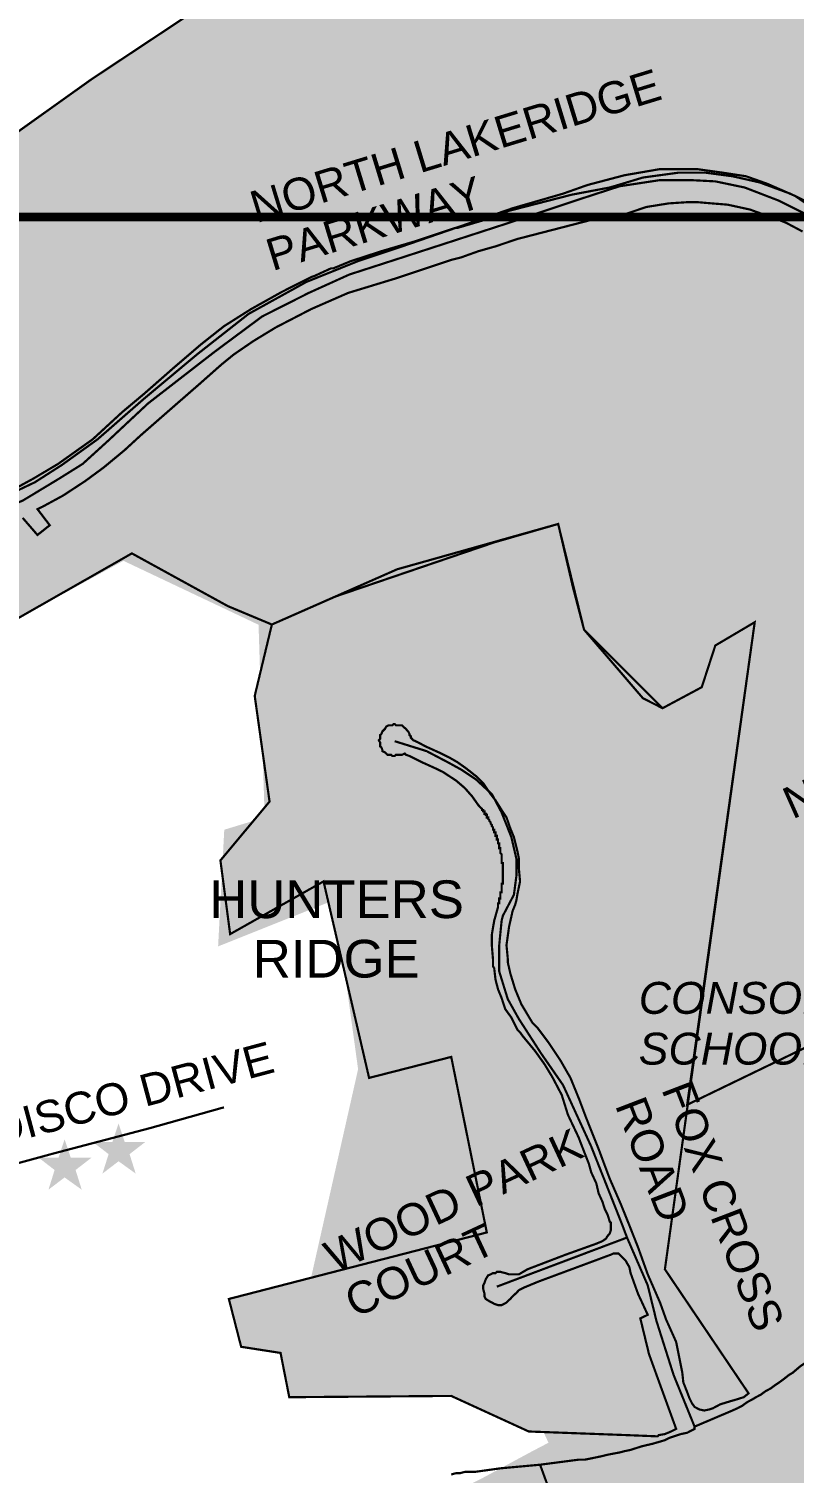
# Model space of a CAD drawing. Header units: millimetres. Extents: x 10 to 1080, y 12 to 847.
# Drawn here: x 388.4 to 441.1, y 567.5 to 667.1 of the extents above; entities that cross this region are included whole.
import ezdxf

# ---------------------------------------------------------------- set-up
doc = ezdxf.new("R2010")
doc.units = ezdxf.units.MM

msp = doc.modelspace()

# ---------------------------------------------------------------- hatches: boundary and pattern name
at = {"layer": 'H', "linetype": 'CONTINUOUS'}
for points in [[(802.375, 724.076), (804.333, 708.572), (819.82, 705.362), (834.637, 704.674), (846.243, 705.362), (859.861, 713.74), (871.467, 723.388), (876.635, 727.287), (891.452, 733.125), (894.662, 722.806), (899.231, 711.2), (902.458, 678.268), (906.939, 654.985), (912.777, 635.6), (903.041, 631.79), (870.797, 623.394), (843.703, 613.075), (834.037, 605.614), (852.17, 570.142), (848.607, 566.244), (849.207, 566.244), (834.637, 551.692), (840.475, 538.815), (802.711, 488.438), (802.217, 489.126), (800.435, 493.007), (798.83, 497.082), (795.355, 502.25), (792.215, 505.213), (789.005, 508.088), (786.289, 511.722), (784.437, 515.532), (783.078, 519.677), (782.391, 521.723), (780.874, 525.78), (778.334, 530.348), (775.794, 533.735), (773.007, 536.875), (769.955, 539.75), (766.727, 542.378), (763.27, 544.83), (759.707, 547.123), (755.985, 549.24), (754.115, 550.333), (752.263, 551.356), (750.305, 552.45), (748.365, 553.473), (746.407, 554.478), (744.467, 555.502), (742.615, 556.507), (740.657, 557.618), (739.652, 558.13), (732.525, 556.436), (732.79, 544.583), (726.264, 530.86), (723.142, 524.334), (722.207, 519.765), (722.877, 514.015), (725.593, 511.052), (734.219, 509.182), (736.177, 508.935), (733.302, 494.965), (732.278, 489.126), (728.98, 480.236), (737.605, 465.243), (747.518, 446.193), (733.548, 450.338), (730.409, 438.062), (720.76, 407.158), (717.885, 398.268), (714.745, 388.108), (713.475, 387.174), (712.047, 376.096), (715.945, 344.77), (716.615, 324.026), (716.439, 318.682), (723.388, 318.435), (731.608, 319.705), (737.358, 321.557), (743.373, 323.25), (749.635, 324.273), (754.962, 326.39), (761.488, 331.47), (750.641, 308.786), (742.95, 291.677), (741.257, 289.313), (754.715, 277.195), (760.801, 272.292), (760.73, 272.115), (769.444, 264.583), (777.487, 249.678), (794.597, 237.155), (804.333, 230.293), (811.777, 224.032), (798.054, 219.957), (781.473, 215.988), (770.043, 212.602), (757.502, 208.033), (746.072, 201.172), (734.06, 195.404), (725.082, 194.91), (725.258, 194.134), (725.593, 192.105), (725.752, 188.048), (725.17, 184.062), (724.905, 183.392), (714.587, 181.698), (699.17, 173.743), (696.295, 178.312), (682.078, 173.143), (680.879, 176.53), (652.868, 161.713), (660.647, 138.007), (660.4, 137.83), (656.749, 135.467), (653.203, 133.103), (649.552, 130.722), (645.918, 128.358), (642.285, 125.977), (638.634, 123.702), (635, 121.32), (631.349, 118.957), (627.803, 116.664), (624.152, 114.3), (620.942, 115.394), (619.584, 117.51), (618.402, 119.556), (617.22, 121.744), (616.038, 123.702), (614.68, 125.977), (613.569, 128.27), (612.299, 130.475), (610.958, 132.415), (609.424, 134.197), (608.154, 136.066), (606.795, 138.254), (605.367, 140.035), (603.673, 143.087), (601.892, 144.445), (599.863, 145.715), (598.17, 147.496), (596.724, 149.26), (595.118, 151.042), (593.513, 152.647), (591.22, 153.846), (589.439, 155.187), (587.675, 156.545), (586.052, 158.415), (585.717, 160.778), (585.047, 162.895), (584.112, 165.1), (582.172, 166.194), (580.549, 167.887), (579.543, 169.845), (578.785, 171.962), (577.762, 173.902), (576.668, 175.772), (575.398, 177.553), (573.775, 178.982), (571.659, 182.457), (568.784, 186.778), (566.932, 189.988), (565.82, 194.486), (564.462, 203.87), (563.704, 208.527), (563.88, 211.332), (563.704, 215.477), (563.457, 217.77), (563.28, 220.133), (563.368, 222.426), (563.28, 224.614), (562.857, 227.418), (561.675, 229.694), (560.828, 232.586), (561.428, 234.774), (561.852, 237.825), (561.922, 240.206), (561.587, 242.658), (561.763, 245.286), (562.01, 247.65), (561.852, 250.278), (561.164, 254.423), (561.922, 257.052), (562.522, 259.256), (562.275, 261.532), (561.499, 263.56), (560.405, 265.518), (559.805, 267.882), (559.223, 270.175), (557.953, 273.297), (556.26, 274.92), (554.814, 277.53), (554.39, 280), (553.72, 282.363), (552.962, 284.656), (551.85, 286.508), (550.668, 288.713), (549.222, 291.165), (547.194, 292.947), (545.412, 294.552), (543.56, 296.422), (543.719, 298.697), (542.537, 300.655), (540.42, 302.348), (538.057, 304.976), (535.34, 306.405), (532.553, 307.763), (530.26, 309.545), (528.232, 310.903), (526.874, 312.755), (526.45, 314.872), (524.51, 315.807), (522.305, 316.054), (518.248, 316.565), (515.779, 316.9), (513.592, 317.324), (511.387, 317.923), (508.935, 318.17), (507.153, 316.988), (506.465, 314.96), (505.037, 313.267), (503.255, 311.997), (501.897, 310.303), (500.292, 308.698), (498.422, 307.587), (496.658, 306.07), (495.212, 304.377), (494.453, 302.348), (493.942, 299.896), (493.607, 297.603), (493.942, 295.24), (494.453, 293.123), (495.212, 290.83), (495.723, 288.625), (494.03, 286.508), (493.342, 284.304), (491.649, 281.693), (489.462, 280.846), (485.14, 280.423), (481.577, 280.582), (479.637, 281.852), (478.102, 283.457), (476.673, 285.08), (475.068, 286.773), (472.863, 287.267), (470.658, 286.685), (468.965, 285.238), (467.184, 283.88), (465.067, 282.875), (463.462, 281.34), (464.732, 279.488), (466.602, 278.306), (468.63, 277.372), (469.724, 275.502), (468.877, 273.385), (467.095, 272.027), (463.973, 269.663), (462.104, 268.058), (460.075, 266.876), (457.958, 266.1), (455.665, 265.606), (452.702, 266.277), (450.674, 267.212), (448.469, 267.635), (444.835, 268.482), (442.718, 268.993), (440.514, 268.393), (436.792, 268.217), (434.763, 268.905), (432.805, 269.998), (431.465, 271.78), (432.647, 273.72), (433.405, 275.925), (433.317, 278.218), (432.805, 280.335), (432.894, 282.963), (431.959, 285.327), (428.925, 284.568), (426.72, 283.88), (424.603, 283.457), (421.375, 283.968), (419.188, 284.392), (417.072, 284.903), (415.025, 285.926), (412.838, 286.685), (410.792, 287.62), (409.698, 289.56), (409.875, 291.765), (410.298, 293.97), (410.298, 296.157), (409.61, 298.203), (408.252, 300.143), (406.4, 301.66), (404.53, 303.107), (402.837, 304.712), (400.897, 305.823), (399.715, 307.675), (400.297, 309.792), (399.962, 311.997), (397.845, 313.355), (395.905, 314.537), (394.547, 316.318), (393.1, 318.1), (391.672, 319.793), (390.225, 321.398), (388.108, 322.668), (386.592, 324.185), (385.057, 325.878), (383.452, 327.325), (381.582, 328.595), (379.465, 329.265), (378.125, 331.047), (378.037, 333.252), (377.349, 335.368), (375.92, 336.973), (374.05, 338.332), (372.11, 339.425), (370.152, 340.536), (368.035, 341.383), (365.919, 341.965), (363.555, 341.63), (361.615, 340.607), (359.745, 338.914), (357.875, 337.82), (355.935, 336.797), (353.818, 335.703), (351.878, 334.522), (350.255, 332.652), (348.915, 330.8), (347.98, 328.754), (347.133, 326.637), (345.599, 325.032), (343.323, 324.785), (340.184, 324.785), (337.732, 325.367), (335.615, 324.185), (334.522, 322.333), (334.433, 320.128), (334.098, 317.923), (332.899, 315.807), (331.805, 313.866), (330.958, 311.75), (330.712, 309.545), (330.288, 307.252), (329.935, 304.976), (329.688, 302.683), (329.018, 300.39), (328.083, 298.203), (327.325, 296.157), (327.06, 293.97), (328.665, 292.347), (329.935, 290.583), (328.665, 288.802), (326.39, 287.955), (323.25, 287.778), (321.045, 288.29), (319.864, 290.23), (318.682, 292.276), (316.812, 293.705), (314.025, 294.975), (311.732, 295.487), (309.615, 295.91), (307.763, 297.092), (306.405, 299.05), (305.47, 300.99), (304.712, 303.107), (303.689, 305.135), (301.995, 306.405), (300.302, 307.852), (298.962, 309.545), (297.268, 307.94), (296.422, 305.894), (293.282, 304.2), (291.5, 305.558), (289.648, 306.828), (287.69, 307.852), (287.267, 309.968), (287.69, 312.173), (285.75, 313.09), (283.457, 313.602), (281.34, 314.202), (279.224, 315.295), (278.642, 317.5), (277.954, 319.617), (276.013, 321.222), (274.144, 319.793), (272.874, 317.923), (269.998, 319.193), (268.217, 320.64), (266.435, 321.98), (263.984, 324.45), (262.202, 325.72), (260.862, 327.484), (261.108, 329.688), (261.867, 331.893), (262.714, 334.01), (262.467, 337.644), (261.532, 339.602), (260.597, 341.718), (258.992, 343.323), (255.94, 345.352), (253.065, 346.71), (251.195, 347.892), (249.167, 348.827), (248.92, 351.032), (250.19, 352.884), (251.707, 354.842), (254.088, 354.93), (255.782, 356.358), (257.969, 356.623), (260.174, 357.117), (261.444, 359.234), (261.779, 361.527), (261.62, 363.732), (260.438, 365.584), (258.992, 367.277), (256.117, 367.63), (255.429, 369.746), (254.088, 371.44), (252.307, 372.957), (250.525, 374.227), (248.497, 374.826), (247.138, 376.767), (248.162, 378.707), (247.385, 381), (245.78, 382.517), (245.622, 384.81), (244.687, 386.75), (243.575, 388.796), (242.235, 390.56), (241.035, 392.43), (239.518, 394.212), (239.43, 396.416), (240.453, 398.533), (240.612, 401.144), (240.788, 403.86), (239.43, 405.888), (238.584, 408.005), (236.467, 409.452), (235.038, 411.304), (233.08, 412.838), (233.168, 415.202), (234.103, 417.318), (235.462, 419.276), (236.978, 421.04), (238.072, 422.998), (237.825, 425.274), (237.49, 427.902), (236.22, 429.683), (234.527, 431.377), (232.657, 433.246), (230.628, 434.587), (229.182, 436.28), (227.489, 437.815), (226.219, 439.667), (224.79, 441.537), (223.943, 443.742), (222.92, 445.77), (220.98, 447.216), (218.775, 448.557), (216.57, 449.827), (214.365, 450.25), (212.249, 450.427), (209.797, 450.515), (206.163, 450.427), (203.87, 451.026), (201.595, 450.338), (199.972, 448.31), (201.665, 446.705), (199.549, 444.588), (196.938, 445.347), (194.822, 445.435), (192.105, 444.923), (189.054, 445.012), (187.202, 443.406), (184.908, 442.472), (182.88, 441.113), (181.01, 439.596), (179.317, 438.15), (177.288, 437.056), (175.084, 436.457), (173.055, 435.522), (170.762, 434.675), (168.575, 434.852), (166.793, 436.545), (165.947, 438.82), (165.259, 440.937), (163.142, 442.048), (160.955, 442.56), (158.574, 442.383), (156.369, 441.713), (154.005, 440.778), (151.377, 440.267), (148.59, 440.267), (146.385, 439.843), (145.45, 437.727), (145.115, 435.522), (142.663, 436.122), (142.152, 438.326), (140.458, 439.932), (138.43, 441.113), (136.472, 442.207), (134.285, 442.807), (131.745, 442.048), (128.605, 441.537), (126.153, 441.872), (123.525, 441.784), (121.497, 442.983), (120.05, 444.588), (117.775, 445.012), (116.082, 446.528), (116.152, 448.822), (114.124, 450.938), (112.607, 453.214), (111.425, 454.995), (110.155, 456.777), (108.797, 458.47), (107.527, 460.252), (106.257, 461.945), (104.898, 463.726), (103.54, 465.42), (102.182, 467.113), (100.842, 468.806), (99.572, 470.57), (98.213, 472.264), (95.585, 475.738), (93.133, 479.213), (90.682, 482.776), (88.477, 486.41), (86.448, 490.132), (84.578, 494.03), (83.062, 498.016), (81.527, 502.92), (80.433, 507.065), (79.498, 511.298), (78.74, 515.532), (78.228, 519.853), (77.805, 524.175), (77.558, 528.496), (77.47, 532.8), (77.558, 534.917), (77.558, 537.122), (77.717, 539.238), (77.893, 541.443), (78.052, 543.56), (78.317, 545.765), (78.564, 547.882), (79.252, 552.115), (80.098, 556.348), (81.192, 560.582), (82.374, 564.727), (84.402, 570.054), (86.448, 573.793), (87.63, 575.645), (117.687, 575.645), (138.007, 572.435), (144.445, 544.23), (141.905, 543.225), (154.764, 537.88), (160.443, 536.028), (171.185, 535.693), (189.318, 535.34), (206.834, 533.912), (226.06, 527.897), (227.842, 532.888), (253.912, 548.552), (259.239, 550.333), (265.677, 550.668), (269.575, 552.115), (277.019, 556.772), (283.122, 559.223), (290.989, 559.982), (306.317, 558.553), (306.652, 558.288), (307.005, 558.624), (310.885, 558.888), (317.659, 563.122), (325.543, 568.113), (333.745, 573.528), (338.825, 576.827), (341.365, 576.756), (344.928, 576.068), (348.492, 574.71), (351.949, 572.858), (355.759, 569.718), (358.228, 566.173), (359.234, 564.303), (360.257, 562.363), (362.462, 558.8), (365.425, 555.925), (369.993, 554.32), (376.255, 554.478), (378.46, 554.902), (380.577, 555.325), (382.782, 555.748), (384.898, 556.013), (387.773, 556.436), (392.007, 557.107), (396.064, 558.042), (400.138, 559.135), (404.107, 560.405), (408.005, 561.852), (411.903, 563.457), (415.713, 565.238), (419.435, 567.09), (423.069, 569.048), (424.18, 569.63), (421.128, 576.333), (406.224, 573.952), (411.057, 595.383), (409.452, 607.06), (401.408, 603.85), (401.832, 611.893), (404.618, 612.74), (404.195, 626.022), (394.882, 630.432), (373.539, 618.737), (369.482, 635.67), (377.19, 651.845), (407.405, 673.276), (407.829, 671.23), (482.177, 704.003), (500.715, 623.323), (501.227, 623.57), (505.372, 625.863), (509.182, 627.892), (512.992, 630.008), (516.802, 632.037), (520.612, 634.065), (522.552, 635.088), (524.422, 636.094), (526.362, 637.117), (528.232, 638.14), (530.172, 639.233), (532.042, 640.256), (534.335, 641.438), (544.495, 629.585), (550.422, 631.613), (546.523, 639.568), (541.532, 645.336), (541.602, 645.407), (545.412, 647.453), (549.222, 649.57), (553.032, 651.598), (556.772, 653.627), (560.582, 655.743), (564.392, 657.772), (568.202, 659.888), (572.012, 661.917), (575.733, 664.034), (579.543, 666.15), (583.353, 668.196), (587.163, 670.313), (590.885, 672.342), (596.724, 674.458), (601.133, 674.458), (603.338, 674.458), (605.455, 674.37), (607.642, 674.194), (609.847, 674.123), (611.964, 674.035), (614.168, 673.858), (616.373, 673.7), (618.49, 673.612), (620.695, 673.435), (622.882, 673.347), (624.999, 673.276), (629.32, 673.188), (633.642, 673.276), (637.875, 673.523), (642.108, 673.947), (646.254, 674.617), (650.399, 675.728), (653.627, 676.734), (657.684, 678.18), (661.67, 679.873), (665.568, 681.743), (669.378, 683.772), (673.1, 685.976), (676.734, 688.252), (680.297, 690.704), (683.683, 693.42), (687.07, 696.136), (690.192, 699.1), (693.332, 702.063), (696.207, 705.273), (699.082, 708.572), (701.71, 711.958), (705.785, 710.53), (709.842, 708.995), (713.74, 707.214), (717.638, 705.362), (721.448, 703.333), (723.988, 701.798), (729.403, 707.302), (742.35, 719.578), (751.999, 718.908), (767.503, 733.725), (785.618, 751.84), (797.207, 740.234), (802.375, 724.076), (802.375, 724.076)], [(461.945, 684.865), (465.49, 682.166), (475.139, 685.377), (481.065, 687.74), (481.154, 685.553), (483.182, 684.953), (486.992, 668.267), (486.657, 667.932), (487.168, 667.597), (490.22, 654.138), (494.277, 633.977), (493.183, 628.562), (488.862, 624.17), (486.41, 620.272), (483.535, 613.075), (483.694, 608.506), (486.569, 603.673), (485.299, 599.952), (481.912, 597.747), (479.884, 596.477), (477.097, 594.536), (477.008, 594.448), (475.985, 594.607), (474.892, 596.388), (474.045, 597.747), (470.994, 602.068), (468.207, 606.972), (468.365, 607.66), (468.542, 608.33), (470.059, 609.424), (472.863, 611.046), (473.022, 611.117), (473.11, 611.205), (473.287, 611.293), (473.445, 611.47), (473.534, 611.54), (473.71, 611.628), (473.869, 611.805), (474.045, 611.964), (474.222, 612.14), (474.292, 612.228), (474.468, 612.387), (474.645, 612.563), (474.715, 612.652), (474.892, 612.898), (475.068, 613.075), (475.139, 613.322), (475.315, 613.498), (475.492, 613.657), (475.562, 613.922), (475.65, 614.01), (475.738, 614.168), (475.738, 614.257), (475.827, 614.345), (475.915, 614.504), (476.074, 614.856), (476.162, 615.103), (476.25, 615.35), (476.338, 615.527), (476.409, 615.862), (476.497, 615.95), (476.497, 616.126), (476.585, 616.285), (476.585, 616.373), (476.585, 616.55), (476.585, 616.62), (476.673, 616.797), (476.673, 616.885), (476.673, 616.973), (476.673, 617.132), (476.673, 617.22), (476.673, 617.308), (476.762, 617.555), (476.762, 617.643), (476.762, 617.82), (476.762, 618.067), (477.185, 623.394), (477.608, 624.17), (477.679, 624.24), (477.679, 624.328), (477.767, 624.417), (477.855, 624.505), (477.855, 624.664), (477.855, 624.752), (477.943, 624.928), (477.943, 625.016), (477.943, 625.175), (477.943, 625.352), (477.855, 625.51), (477.767, 625.687), (477.767, 625.775), (477.679, 625.863), (477.608, 625.934), (477.52, 625.934), (477.432, 626.022), (477.344, 626.11), (477.185, 626.198), (477.008, 626.198), (476.92, 626.198), (476.762, 626.198), (476.673, 626.198), (476.585, 626.198), (476.338, 626.11), (476.25, 626.11), (476.074, 626.022), (475.985, 625.934), (475.915, 625.863), (475.827, 625.775), (475.827, 625.687), (475.738, 625.598), (475.65, 625.51), (475.65, 625.44), (475.562, 625.175), (475.562, 625.087), (475.562, 624.928), (475.562, 624.84), (475.562, 624.752), (475.65, 624.593), (475.738, 624.417), (475.827, 624.24), (476.162, 623.482), (475.738, 617.89), (475.65, 617.643), (475.65, 617.467), (475.65, 617.308), (475.65, 617.044), (475.65, 616.885), (475.562, 616.708), (475.492, 616.55), (475.492, 616.285), (475.403, 616.126), (475.315, 615.95), (475.227, 615.774), (475.227, 615.527), (475.139, 615.35), (474.98, 615.103), (474.98, 615.015), (474.804, 614.768), (474.715, 614.592), (474.645, 614.433), (474.557, 614.257), (474.468, 614.08), (474.38, 613.922), (474.292, 613.833), (474.222, 613.745), (474.045, 613.586), (473.957, 613.498), (473.957, 613.41), (473.798, 613.322), (473.71, 613.163), (473.534, 612.987), (473.375, 612.81), (473.287, 612.74), (473.11, 612.563), (472.952, 612.475), (472.775, 612.316), (472.687, 612.228), (467.942, 609.424), (467.519, 609.6), (466.425, 609.935), (465.755, 611.382), (461.945, 619.76), (461.433, 620.854), (461.345, 621.03), (461.257, 621.206), (460.922, 621.965), (454.325, 638.21), (454.572, 638.298), (453.125, 641.174), (453.478, 642.532), (453.902, 642.796), (454.325, 643.132), (454.819, 643.643), (455.33, 644.225), (455.595, 644.737), (455.93, 645.248), (456.177, 646.007), (456.353, 646.606), (456.442, 647.365), (456.512, 648.123), (456.512, 648.882), (456.6, 649.482), (456.688, 650.064), (456.777, 650.487), (457.112, 651.175), (457.359, 651.686), (457.712, 652.18), (458.047, 652.692), (458.382, 653.027), (459.052, 653.45), (459.828, 653.874), (460.163, 654.138), (461.098, 654.562), (461.098, 654.65), (461.945, 655.073), (463.127, 655.743), (465.755, 657.26), (467.607, 658.372), (468.718, 658.883), (470.323, 659.218), (471.593, 659.553), (471.928, 659.642), (472.863, 659.888), (475.227, 660.4), (475.985, 660.647), (476.497, 660.735), (476.762, 660.912), (477.008, 661), (477.185, 661.158), (477.255, 661.335), (477.344, 661.494), (477.344, 661.582), (477.432, 661.758), (477.344, 661.917), (477.344, 662.093), (477.255, 662.27), (477.255, 662.428), (477.185, 662.517), (477.097, 662.605), (477.008, 662.693), (476.832, 662.852), (477.608, 667.685), (477.52, 667.685), (477.608, 669.89), (477.855, 673.347), (477.432, 676.734), (475.985, 679.274), (474.804, 681.39), (474.715, 681.567), (473.11, 684.53), (471.928, 684.018), (473.445, 681.478), (473.622, 681.232), (474.98, 679.027), (476.074, 677.157), (476.585, 675.816), (476.762, 674.37), (476.585, 671.23), (476.338, 667.508), (475.65, 663.275), (475.562, 662.852), (475.403, 662.693), (475.227, 662.517), (475.227, 662.34), (475.139, 662.182), (475.139, 662.005), (475.068, 661.917), (474.98, 661.758), (474.892, 661.67), (474.804, 661.582), (474.645, 661.494), (474.468, 661.423), (474.222, 661.335), (473.869, 661.247), (473.445, 661.158), (472.775, 661), (471.752, 660.735), (470.57, 660.4), (469.142, 660.065), (468.118, 659.8), (466.513, 658.954), (464.908, 658.107), (463.638, 657.437), (462.527, 656.766), (461.945, 656.414), (461.257, 656.078), (460.252, 655.496), (459.228, 654.897), (458.382, 654.297), (458.135, 654.226), (457.958, 654.385), (457.87, 654.226), (457.782, 654.138), (457.288, 653.627), (456.865, 653.115), (456.512, 652.604), (456.177, 652.022), (455.754, 651.263), (455.507, 650.416), (455.33, 649.058), (455.242, 647.7), (455.172, 646.942), (454.995, 646.342), (454.907, 646.095), (454.484, 645.76), (453.902, 644.984), (453.478, 644.49), (453.725, 644.225), (453.39, 643.89), (453.055, 643.643), (452.967, 643.555), (451.785, 644.066), (451.432, 644.225), (451.362, 644.402), (450.092, 646.853), (448.822, 648.97), (447.798, 650.416), (446.528, 651.845), (445.258, 653.027), (443.988, 654.05), (443.9, 654.138), (442.718, 654.808), (440.849, 655.743), (438.732, 656.502), (436.88, 656.925), (435.01, 657.19), (433.158, 657.19), (430.689, 656.837), (428.995, 656.343), (428.413, 656.167), (425.785, 655.655), (421.464, 654.562), (420.282, 654.138), (419.947, 653.962), (417.918, 653.38), (417.742, 653.38), (414.955, 652.445), (412.662, 651.757), (410.545, 651.087), (409.363, 650.575), (409.187, 650.575), (408.093, 650.064), (407.829, 649.993), (405.8, 648.97), (403.684, 647.788), (401.832, 646.606), (400.209, 645.336), (398.357, 643.714), (396.328, 641.95), (394.794, 640.68), (392.765, 638.81), (390.402, 637.117), (388.708, 636.094), (387.597, 635.512), (386.662, 636.517), (386.503, 636.358), (385.904, 635.847), (386.592, 635), (385.745, 634.577), (384.21, 633.977), (382.94, 633.554), (381.247, 632.972), (379.73, 632.548), (377.613, 631.948), (376.432, 631.702), (372.692, 630.52), (371.845, 631.19), (369.993, 640.415), (368.812, 646.518), (381.423, 655.567), (392.677, 663.61), (407.494, 673.435), (407.494, 670.472), (428.325, 680.967), (456.018, 694.178), (457.958, 689.434), (461.945, 684.865), (461.945, 684.865)], [(430.265, 668.196), (428.837, 668.196), (428.413, 669.466), (427.99, 668.196), (426.632, 668.196), (427.725, 667.35), (427.302, 665.992), (428.413, 666.838), (429.595, 665.992), (429.172, 667.35), (430.265, 668.196), (430.265, 668.196)], [(429.772, 666.327), (428.325, 666.327), (427.902, 667.597), (427.478, 666.327), (426.12, 666.327), (427.232, 665.48), (426.808, 664.122), (427.902, 664.968), (429.084, 664.122), (428.66, 665.48), (429.772, 666.327), (429.772, 666.327)], [(436.368, 659.042), (434.922, 659.042), (434.499, 660.312), (434.075, 659.042), (432.735, 659.042), (433.828, 658.195), (433.405, 656.837), (434.499, 657.684), (435.698, 656.837), (435.275, 658.195), (436.368, 659.042), (436.368, 659.042)], [(424.18, 656.837), (422.734, 656.837), (422.31, 658.107), (421.887, 656.837), (420.529, 656.837), (421.64, 655.99), (421.217, 654.65), (422.31, 655.496), (423.492, 654.65), (423.069, 655.99), (424.18, 656.837), (424.18, 656.837)], [(430.442, 654.226), (428.995, 654.226), (428.572, 655.496), (428.149, 654.226), (426.808, 654.226), (427.902, 653.38), (427.478, 652.022), (428.572, 652.868), (429.772, 652.022), (429.348, 653.38), (430.442, 654.226), (430.442, 654.226)], [(451.009, 640.592), (455.242, 631.278), (456.442, 628.826), (456.935, 627.627), (459.987, 620.43), (461.433, 616.973), (461.945, 615.774), (463.709, 611.47), (464.644, 609.688), (464.908, 609.088), (464.732, 608.665), (464.397, 607.73), (433.74, 592.914), (438.397, 626.198), (435.698, 624.593), (434.763, 621.7), (432.047, 620.272), (430.689, 620.942), (426.632, 625.687), (424.85, 632.972), (413.755, 629.832), (405.13, 626.022), (402.078, 627.292), (395.482, 630.943), (387.597, 626.445), (374.385, 618.825), (372.692, 627.204), (373.204, 628.138), (373.468, 628.227), (374.809, 628.562), (377.102, 629.32), (379.465, 630.096), (382.182, 630.943), (385.233, 631.948), (385.233, 632.037), (385.145, 632.213), (385.815, 632.46), (386.327, 632.636), (387.932, 633.395), (388.955, 632.213), (389.802, 632.883), (388.955, 633.977), (389.29, 634.153), (390.737, 634.912), (392.254, 635.935), (393.524, 636.87), (394.97, 638.052), (396.064, 639.057), (398.18, 640.927), (400.138, 642.62), (401.655, 643.978), (402.502, 644.648), (403.86, 645.583), (405.377, 646.518), (407.829, 647.788), (410.369, 648.882), (413.685, 649.905), (417.495, 651.175), (418.165, 651.334), (419.347, 651.757), (420.529, 652.11), (422.063, 652.604), (427.302, 653.962), (428.237, 654.138), (429.419, 654.297), (430.953, 654.808), (432.47, 655.073), (433.828, 655.144), (434.428, 655.144), (435.434, 655.073), (436.545, 654.985), (438.062, 654.65), (439.508, 654.138), (439.579, 654.138), (440.602, 653.715), (441.695, 653.115), (442.895, 652.357), (443.9, 651.598), (444.835, 650.752), (446.017, 649.482), (446.864, 648.458), (447.552, 647.365), (448.222, 646.183), (448.31, 646.095), (449.068, 644.49), (449.827, 642.955), (450.762, 641.103), (451.009, 640.592), (451.009, 640.592)], [(443.812, 653.027), (442.383, 653.027), (441.96, 654.297), (441.537, 653.027), (440.178, 653.027), (441.272, 652.18), (440.849, 650.84), (441.96, 651.686), (443.142, 650.84), (442.718, 652.18), (443.812, 653.027), (443.812, 653.027)], [(417.918, 650.84), (416.472, 650.84), (416.048, 652.11), (415.625, 650.84), (414.267, 650.84), (415.378, 649.993), (414.955, 648.635), (416.048, 649.482), (417.23, 648.635), (416.807, 649.993), (417.918, 650.84), (417.918, 650.84)], [(414.602, 647.453), (413.173, 647.453), (412.75, 648.723), (412.327, 647.453), (410.968, 647.453), (412.062, 646.606), (411.639, 645.248), (412.75, 646.095), (413.932, 645.248), (413.508, 646.606), (414.602, 647.453), (414.602, 647.453)], [(440.778, 646.606), (439.332, 646.606), (438.908, 647.876), (438.485, 646.606), (437.127, 646.606), (438.238, 645.76), (437.815, 644.402), (438.908, 645.248), (440.09, 644.402), (439.667, 645.76), (440.778, 646.606), (440.778, 646.606)], [(403.684, 642.955), (402.255, 642.955), (401.832, 644.225), (401.408, 642.955), (400.05, 642.955), (401.144, 642.108), (400.72, 640.75), (401.832, 641.597), (403.013, 640.75), (402.59, 642.108), (403.684, 642.955), (403.684, 642.955)], [(399.027, 640.08), (397.598, 640.08), (397.175, 641.35), (396.752, 640.08), (395.393, 640.08), (396.487, 639.233), (396.064, 637.875), (397.175, 638.722), (398.357, 637.875), (397.933, 639.233), (399.027, 640.08), (399.027, 640.08)], [(396.998, 635), (395.552, 635), (395.129, 636.27), (394.705, 635), (393.365, 635), (394.458, 634.153), (394.035, 632.795), (395.129, 633.642), (396.328, 632.795), (395.905, 634.153), (396.998, 635), (396.998, 635)], [(406.823, 632.795), (405.377, 632.795), (404.954, 634.065), (404.53, 632.795), (403.172, 632.795), (404.283, 631.948), (403.86, 630.59), (404.954, 631.437), (406.135, 630.59), (405.712, 631.948), (406.823, 632.795), (406.823, 632.795)], [(426.632, 625.687), (432.047, 620.272), (434.763, 621.7), (435.698, 624.593), (438.397, 626.198), (432.223, 581.572), (437.974, 573.017), (437.638, 572.77), (437.127, 572.594), (436.545, 572.435), (436.033, 572.258), (435.522, 572.012), (435.275, 571.923), (434.922, 571.835), (434.587, 571.923), (434.252, 572.1), (434.075, 572.347), (433.917, 572.682), (433.74, 573.105), (433.493, 573.793), (433.405, 574.463), (432.982, 576.58), (432.312, 578.097), (431.888, 579.296), (431.042, 581.237), (430.354, 583.106), (429.772, 584.623), (429.172, 586.07), (428.413, 587.834), (427.655, 589.88), (426.808, 591.996), (426.297, 593.337), (425.697, 594.783), (425.027, 595.965), (424.18, 597.235), (423.422, 598.258), (423.069, 598.593), (422.31, 599.863), (421.887, 600.886), (421.552, 601.98), (421.375, 602.738), (421.375, 603.003), (421.305, 603.92), (421.464, 605.19), (421.728, 606.302), (421.887, 606.725), (421.975, 607.06), (422.063, 607.483), (422.222, 608.33), (422.152, 609.265), (422.152, 609.935), (422.063, 610.358), (421.799, 611.382), (421.552, 611.964), (421.305, 612.74), (420.952, 613.234), (420.529, 613.922), (420.194, 614.345), (419.682, 615.103), (419.259, 615.527), (418.5, 616.126), (417.918, 616.55), (417.318, 616.885), (416.648, 617.22), (415.713, 617.643), (415.202, 617.89), (415.025, 617.978), (414.867, 618.067), (414.778, 618.155), (414.69, 618.243), (414.69, 618.314), (414.602, 618.402), (414.602, 618.49), (414.532, 618.666), (414.443, 618.737), (414.355, 618.825), (414.267, 618.913), (414.179, 619.002), (414.108, 619.09), (414.02, 619.09), (413.844, 619.09), (413.755, 619.09), (413.685, 619.09), (413.597, 619.16), (413.508, 619.16), (413.42, 619.09), (413.332, 619.09), (413.173, 619.09), (412.997, 619.002), (412.909, 618.825), (412.838, 618.737), (412.75, 618.666), (412.662, 618.49), (412.574, 618.402), (412.574, 618.243), (412.574, 618.155), (412.485, 618.067), (412.574, 617.89), (412.574, 617.732), (412.574, 617.643), (412.662, 617.555), (412.75, 617.396), (412.75, 617.308), (412.909, 617.22), (412.997, 617.132), (413.085, 617.044), (413.262, 617.044), (413.332, 617.044), (413.42, 616.973), (413.508, 616.973), (413.597, 616.973), (413.685, 617.044), (413.755, 617.044), (413.932, 617.044), (414.108, 617.044), (414.267, 617.132), (414.355, 617.044), (414.602, 616.973), (414.778, 616.885), (415.449, 616.55), (416.384, 616.126), (416.895, 615.862), (417.83, 615.28), (418.412, 614.768), (418.924, 614.168), (419.347, 613.586), (419.523, 613.41), (419.612, 613.322), (419.612, 613.234), (419.682, 613.234), (419.682, 613.163), (419.77, 613.163), (419.77, 613.075), (419.77, 612.987), (419.858, 612.987), (419.858, 612.898), (419.947, 612.898), (419.947, 612.81), (419.947, 612.74), (420.035, 612.74), (420.035, 612.652), (420.105, 612.563), (420.105, 612.475), (420.194, 612.387), (420.194, 612.316), (420.282, 612.228), (420.282, 612.14), (420.37, 612.052), (420.37, 611.964), (420.37, 611.893), (420.458, 611.893), (420.458, 611.805), (420.458, 611.717), (420.529, 611.717), (420.529, 611.628), (420.529, 611.54), (420.529, 611.47), (420.617, 611.47), (420.617, 611.382), (420.617, 611.293), (420.617, 611.205), (420.705, 611.205), (420.705, 611.117), (420.705, 611.046), (420.705, 610.958), (420.793, 610.958), (420.793, 610.87), (420.793, 610.782), (420.793, 610.694), (420.793, 610.623), (420.882, 610.623), (420.882, 610.535), (420.882, 610.447), (420.882, 610.358), (420.882, 610.27), (420.952, 610.2), (420.952, 610.112), (420.952, 610.023), (420.952, 609.935), (420.952, 609.847), (420.952, 609.776), (420.952, 609.688), (420.952, 609.6), (421.04, 609.6), (421.04, 609.512), (421.04, 609.424), (421.04, 609.353), (421.04, 609.265), (421.04, 609.177), (421.04, 609.088), (421.04, 609), (421.04, 608.93), (421.04, 608.842), (421.04, 608.753), (421.04, 608.665), (421.04, 608.577), (421.04, 608.506), (421.04, 608.418), (421.04, 608.33), (421.04, 608.242), (421.04, 608.154), (420.952, 608.154), (420.952, 608.083), (420.952, 607.995), (420.952, 607.907), (420.952, 607.818), (420.952, 607.73), (420.952, 607.66), (420.952, 607.572), (420.882, 607.572), (420.882, 607.483), (420.882, 607.395), (420.882, 607.307), (420.882, 607.236), (420.882, 607.148), (420.793, 607.148), (420.793, 607.06), (420.793, 606.972), (420.793, 606.884), (420.793, 606.813), (420.705, 606.813), (420.705, 606.637), (420.705, 606.548), (420.458, 605.614), (420.282, 604.696), (420.282, 603.85), (420.37, 603.003), (420.37, 602.492), (420.458, 602.315), (420.529, 601.557), (420.705, 600.886), (420.952, 600.287), (421.217, 599.528), (421.64, 598.928), (422.063, 598.082), (422.222, 597.923), (422.398, 597.658), (423.245, 596.653), (423.915, 595.718), (424.427, 594.872), (424.515, 594.695), (425.115, 593.602), (425.538, 592.243), (426.297, 590.638), (426.385, 590.374), (426.967, 588.857), (427.143, 588.257), (427.478, 587.498), (427.655, 586.828), (427.902, 586.228), (428.078, 585.717), (428.237, 585.382), (428.325, 585.135), (428.413, 584.87), (428.502, 584.8), (428.502, 584.623), (428.502, 584.376), (428.502, 584.288), (428.413, 584.024), (428.237, 583.865), (428.149, 583.688), (427.902, 583.53), (427.478, 583.353), (425.362, 582.595), (422.734, 581.572), (422.152, 581.237), (421.799, 581.237), (421.64, 581.237), (421.464, 581.237), (421.217, 581.325), (420.882, 581.413), (420.617, 581.413), (420.529, 581.325), (420.37, 581.325), (420.194, 581.237), (420.035, 581.148), (419.858, 580.902), (419.77, 580.637), (419.682, 580.478), (419.682, 580.214), (419.77, 579.878), (419.77, 579.72), (419.858, 579.543), (420.105, 579.367), (420.282, 579.296), (420.458, 579.208), (420.705, 579.12), (420.882, 579.12), (420.952, 579.12), (421.128, 579.208), (421.305, 579.296), (421.464, 579.455), (421.552, 579.543), (421.64, 579.632), (421.799, 579.79), (421.975, 579.967), (422.152, 580.143), (422.487, 580.302), (423.492, 580.725), (427.814, 582.33), (428.237, 582.507), (428.502, 582.595), (428.66, 582.683), (428.837, 582.683), (428.925, 582.683), (428.995, 582.683), (429.172, 582.507), (429.348, 582.33), (429.507, 582.172), (429.595, 581.995), (429.772, 581.748), (429.842, 581.325), (430.354, 579.878), (431.042, 578.45), (430.53, 578.185), (431.112, 575.733), (432.982, 570.565), (432.647, 570.406), (432.223, 570.23), (431.8, 570.142), (431.712, 570.054), (429.507, 570.142), (422.822, 570.406), (417.495, 572.858), (406.312, 572.77), (405.712, 575.822), (403.013, 576.245), (402.167, 579.543), (419.947, 584.112), (417.495, 596.23), (411.815, 594.783), (408.675, 608.33), (402.255, 604.696), (401.567, 609.776), (404.954, 613.833), (403.948, 621.118), (405.13, 626.022), (409.522, 627.98), (420.458, 631.702), (424.85, 632.972), (425.873, 628.65), (426.632, 625.687), (426.632, 625.687)], [(414.867, 619.848), (413.42, 619.848), (412.997, 621.118), (412.574, 619.848), (411.215, 619.848), (412.327, 619.002), (411.903, 617.643), (412.997, 618.49), (414.179, 617.643), (413.755, 619.002), (414.867, 619.848), (414.867, 619.848)], [(417.407, 619.09), (415.96, 619.09), (415.537, 620.36), (415.114, 619.09), (413.755, 619.09), (414.867, 618.243), (414.443, 616.885), (415.537, 617.732), (416.719, 616.885), (416.295, 618.243), (417.407, 619.09), (417.407, 619.09)], [(423.069, 614.257), (421.64, 614.257), (421.217, 615.527), (420.793, 614.257), (419.435, 614.257), (420.529, 613.41), (420.105, 612.052), (421.217, 612.898), (422.398, 612.052), (421.975, 613.41), (423.069, 614.257), (423.069, 614.257)], [(422.822, 609.776), (421.375, 609.776), (420.952, 611.046), (420.529, 609.776), (419.188, 609.776), (420.282, 608.93), (419.858, 607.572), (420.952, 608.418), (422.152, 607.572), (421.728, 608.93), (422.822, 609.776), (422.822, 609.776)], [(423.245, 598.928), (421.799, 598.928), (421.375, 600.198), (420.952, 598.928), (419.612, 598.928), (420.705, 598.082), (420.282, 596.724), (421.375, 597.57), (422.575, 596.724), (422.152, 598.082), (423.245, 598.928), (423.245, 598.928)], [(396.399, 590.374), (394.97, 590.374), (394.547, 591.644), (394.123, 590.374), (392.765, 590.374), (393.859, 589.527), (393.435, 588.186), (394.547, 589.033), (395.728, 588.186), (395.305, 589.527), (396.399, 590.374), (396.399, 590.374)], [(392.677, 589.28), (391.248, 589.28), (390.825, 590.55), (390.402, 589.28), (389.043, 589.28), (390.137, 588.433), (389.714, 587.075), (390.825, 587.922), (392.007, 587.075), (391.583, 588.433), (392.677, 589.28), (392.677, 589.28)], [(427.902, 590.038), (426.455, 590.038), (426.032, 591.308), (425.609, 590.038), (424.268, 590.038), (425.362, 589.192), (424.938, 587.834), (426.032, 588.68), (427.232, 587.834), (426.808, 589.192), (427.902, 590.038), (427.902, 590.038)], [(423.668, 581.907), (422.222, 581.907), (421.799, 583.177), (421.375, 581.907), (420.035, 581.907), (421.128, 581.06), (420.705, 579.72), (421.799, 580.566), (422.998, 579.72), (422.575, 581.06), (423.668, 581.907), (423.668, 581.907)], [(433.917, 579.632), (432.47, 579.632), (432.047, 580.902), (431.624, 579.632), (430.265, 579.632), (431.377, 578.785), (430.953, 577.427), (432.047, 578.273), (433.229, 577.427), (432.805, 578.785), (433.917, 579.632), (433.917, 579.632)], [(428.66, 569.895), (427.232, 569.895), (426.808, 571.165), (426.385, 569.895), (425.027, 569.895), (426.12, 569.048), (425.697, 567.69), (426.808, 568.537), (427.99, 567.69), (427.567, 569.048), (428.66, 569.895), (428.66, 569.895)]]:
    msp.add_hatch(color=256, dxfattribs=at).paths.add_polyline_path(points)

# ---------------------------------------------------------------- linework, layer by layer
at = {"layer": 'P'}
for points, const_width in [([(569.965, 835.66), (569.965, 762.265), (569.965, 654.138), (461.927, 654.138), (353.818, 654.138), (353.818, 762.265), (353.818, 835.66)], 0.602), ([(381.406, 655.585), (392.677, 663.628), (407.494, 673.453)], 0.151), ([(442.542, 654.65), (441.184, 655.585), (439.244, 656.431), (437.797, 656.943), (436.192, 657.19), (434.411, 657.437), (431.871, 657.437), (429.419, 657.013), (426.879, 656.343), (425.185, 655.743), (421.711, 654.738), (414.355, 652.198), (411.039, 651.087), (407.494, 649.658), (403.507, 647.453), (399.962, 644.666), (396.311, 641.615), (393.1, 638.81), (390.648, 637.046), (388.779, 635.847), (385.057, 634.083), (379.889, 632.301), (370.911, 629.426), (370.911, 629.426)], 0.151), ([(442.718, 654.826), (440.849, 655.743), (438.732, 656.519), (436.862, 656.943), (435.01, 657.19), (433.141, 657.19), (430.689, 656.855), (428.995, 656.343), (428.396, 656.167), (425.785, 655.673), (421.464, 654.562), (420.282, 654.138), (419.929, 653.979), (417.901, 653.38), (417.742, 653.38), (414.937, 652.445), (412.662, 651.775), (410.545, 651.087), (409.346, 650.593), (409.187, 650.593), (408.076, 650.081), (407.829, 649.993), (405.8, 648.97), (403.684, 647.788), (401.814, 646.606), (400.209, 645.336), (398.339, 643.731), (396.311, 641.95), (394.794, 640.68), (392.765, 638.81), (390.384, 637.117), (388.691, 636.111), (387.597, 635.512)], 0.151), ([(442.63, 653.979), (440.09, 655.249), (437.709, 656.167), (435.681, 656.59), (433.987, 656.678), (431.871, 656.678), (429.084, 656.255), (426.208, 655.32), (421.128, 653.627), (413.844, 651.263), (410.457, 650.169), (407.652, 648.899), (404.442, 647.277), (401.144, 644.825), (396.575, 641.279), (393.859, 638.739), (392.077, 637.117), (390.472, 636.111), (387.932, 634.577), (385.392, 633.571), (380.312, 631.702), (371.087, 628.65)], 0.151), ([(387.932, 633.395), (388.955, 632.213), (389.802, 632.883), (388.955, 633.995), (389.29, 634.153), (390.719, 634.929), (392.254, 635.935), (393.524, 636.87), (394.952, 638.052), (396.064, 639.075), (398.18, 640.927), (400.121, 642.62), (401.655, 643.978), (402.502, 644.666), (403.842, 645.583), (405.377, 646.518), (407.829, 647.788), (410.369, 648.899), (413.667, 649.905), (417.477, 651.175), (418.165, 651.351), (419.347, 651.775), (420.529, 652.11), (422.046, 652.621), (427.302, 653.979), (428.237, 654.138), (429.419, 654.315), (430.936, 654.826), (432.47, 655.073), (433.828, 655.161), (434.411, 655.161), (435.434, 655.073), (436.527, 654.985), (438.062, 654.65), (439.491, 654.138), (439.579, 654.138), (440.602, 653.715), (441.695, 653.133)], 0.151), ([(569.965, 654.138), (569.965, 546.029), (569.965, 437.903), (461.927, 437.903), (353.818, 437.903), (353.818, 492.002), (353.818, 546.029), (353.818, 654.138), (461.927, 654.138), (569.965, 654.138)], 0.602), ([(464.379, 607.748), (433.74, 592.931), (438.397, 626.198), (435.681, 624.593), (434.746, 621.718), (432.047, 620.272), (430.689, 620.959), (426.632, 625.687), (424.85, 632.972), (413.755, 629.849), (405.112, 626.039), (402.078, 627.309), (395.464, 630.943), (387.597, 626.463)], 0.151), ([(426.632, 625.687), (432.047, 620.272), (434.746, 621.718), (435.681, 624.593), (438.397, 626.198), (432.206, 581.589), (437.974, 573.035), (437.638, 572.77), (437.127, 572.611), (436.527, 572.435), (436.016, 572.276), (435.522, 572.012), (435.257, 571.923), (434.922, 571.853), (434.587, 571.923), (434.252, 572.1), (434.075, 572.347), (433.899, 572.699), (433.74, 573.123), (433.476, 573.793), (433.405, 574.463), (432.982, 576.58), (432.294, 578.115), (431.871, 579.296), (431.024, 581.237), (430.354, 583.106), (429.754, 584.623), (429.172, 586.07), (428.396, 587.851), (427.637, 589.88), (426.791, 591.996), (426.279, 593.355), (425.697, 594.783), (425.009, 595.983), (424.162, 597.253), (423.404, 598.258), (423.069, 598.593), (422.31, 599.863), (421.887, 600.886), (421.552, 601.98), (421.375, 602.756), (421.375, 603.003), (421.287, 603.938), (421.464, 605.208), (421.711, 606.302), (421.887, 606.725), (421.975, 607.06), (422.046, 607.483), (422.222, 608.33), (422.134, 609.265), (422.134, 609.953), (422.046, 610.376), (421.799, 611.382), (421.552, 611.981), (421.287, 612.74), (420.952, 613.251), (420.529, 613.922), (420.194, 614.345), (419.682, 615.103), (419.259, 615.527), (418.5, 616.126), (417.901, 616.55), (417.318, 616.885), (416.631, 617.22), (415.696, 617.643), (415.202, 617.908), (415.025, 617.996), (414.849, 618.067), (414.778, 618.155), (414.69, 618.243), (414.69, 618.331), (414.602, 618.419), (414.602, 618.49), (414.514, 618.666), (414.426, 618.755), (414.355, 618.843), (414.267, 618.913), (414.179, 619.002), (414.091, 619.09), (414.002, 619.09), (413.844, 619.09), (413.755, 619.09), (413.667, 619.09), (413.579, 619.178), (413.508, 619.178), (413.42, 619.09), (413.332, 619.09), (413.156, 619.09), (412.997, 619.002), (412.909, 618.843), (412.821, 618.755), (412.732, 618.666), (412.662, 618.49), (412.574, 618.419), (412.574, 618.243), (412.574, 618.155), (412.485, 618.067), (412.574, 617.908), (412.574, 617.732), (412.574, 617.643), (412.662, 617.573), (412.732, 617.396), (412.732, 617.308), (412.909, 617.22), (412.997, 617.149), (413.085, 617.061), (413.244, 617.061), (413.332, 617.061), (413.42, 616.973), (413.508, 616.973), (413.579, 616.973), (413.667, 617.061), (413.755, 617.061), (413.932, 617.061), (414.091, 617.061), (414.267, 617.149), (414.355, 617.061), (414.602, 616.973), (414.778, 616.885), (415.449, 616.55), (416.384, 616.126), (416.895, 615.879), (417.812, 615.28), (418.412, 614.768), (418.924, 614.186), (419.347, 613.586), (419.506, 613.41), (419.594, 613.339), (419.594, 613.251), (419.682, 613.251), (419.682, 613.163), (419.77, 613.163), (419.77, 613.075), (419.77, 612.987), (419.858, 612.987), (419.858, 612.916), (419.929, 612.916), (419.929, 612.828), (419.929, 612.74), (420.017, 612.74), (420.017, 612.652), (420.105, 612.563), (420.105, 612.493), (420.194, 612.405), (420.194, 612.316), (420.282, 612.228), (420.282, 612.14), (420.352, 612.069), (420.352, 611.981), (420.352, 611.893), (420.441, 611.893), (420.441, 611.805), (420.441, 611.717), (420.529, 611.717), (420.529, 611.646), (420.529, 611.558), (420.529, 611.47), (420.617, 611.47), (420.617, 611.382), (420.617, 611.293), (420.617, 611.223), (420.705, 611.223), (420.705, 611.135), (420.705, 611.046), (420.705, 610.958), (420.776, 610.958), (420.776, 610.87), (420.776, 610.799), (420.776, 610.711), (420.776, 610.623), (420.864, 610.623), (420.864, 610.535), (420.864, 610.447), (420.864, 610.376), (420.864, 610.288), (420.952, 610.2), (420.952, 610.112), (420.952, 610.023), (420.952, 609.953), (420.952, 609.865), (420.952, 609.776), (420.952, 609.688), (420.952, 609.6), (421.04, 609.6), (421.04, 609.529), (421.04, 609.441), (421.04, 609.353), (421.04, 609.265), (421.04, 609.177), (421.04, 609.106), (421.04, 609.018), (421.04, 608.93), (421.04, 608.842), (421.04, 608.753), (421.04, 608.683), (421.04, 608.595), (421.04, 608.506), (421.04, 608.418), (421.04, 608.33), (421.04, 608.259), (421.04, 608.171), (420.952, 608.171), (420.952, 608.083), (420.952, 607.995), (420.952, 607.907), (420.952, 607.836), (420.952, 607.748), (420.952, 607.66), (420.952, 607.572), (420.864, 607.572), (420.864, 607.483), (420.864, 607.413), (420.864, 607.325), (420.864, 607.236), (420.864, 607.148), (420.776, 607.148), (420.776, 607.06), (420.776, 606.989), (420.776, 606.901), (420.776, 606.813), (420.705, 606.813), (420.705, 606.637), (420.705, 606.566), (420.441, 605.631), (420.282, 604.696), (420.282, 603.85), (420.352, 603.003), (420.352, 602.492), (420.441, 602.333), (420.529, 601.557), (420.705, 600.886), (420.952, 600.287), (421.199, 599.528), (421.622, 598.946), (422.046, 598.099), (422.222, 597.923), (422.398, 597.676), (423.245, 596.653), (423.915, 595.718), (424.427, 594.872), (424.515, 594.713), (425.097, 593.602), (425.521, 592.243), (426.279, 590.638), (426.367, 590.391), (426.967, 588.857), (427.126, 588.275), (427.478, 587.516), (427.637, 586.828), (427.902, 586.246), (428.061, 585.735), (428.237, 585.399), (428.325, 585.135), (428.396, 584.888), (428.484, 584.8), (428.484, 584.623), (428.484, 584.376), (428.484, 584.288), (428.396, 584.041), (428.237, 583.865), (428.149, 583.706), (427.902, 583.53), (427.478, 583.353), (425.362, 582.595), (422.734, 581.589), (422.134, 581.237), (421.799, 581.237), (421.622, 581.237), (421.464, 581.237), (421.199, 581.325), (420.864, 581.413), (420.617, 581.413), (420.529, 581.325), (420.352, 581.325), (420.194, 581.237), (420.017, 581.166), (419.858, 580.902), (419.77, 580.655), (419.682, 580.478), (419.682, 580.231), (419.77, 579.896), (419.77, 579.72), (419.858, 579.543), (420.105, 579.385), (420.282, 579.296), (420.441, 579.208), (420.705, 579.12), (420.864, 579.12), (420.952, 579.12), (421.128, 579.208), (421.287, 579.296), (421.464, 579.473), (421.552, 579.543), (421.622, 579.632), (421.799, 579.808), (421.975, 579.967), (422.134, 580.143), (422.469, 580.319), (423.492, 580.743), (427.814, 582.348), (428.237, 582.507), (428.484, 582.595), (428.66, 582.683), (428.819, 582.683), (428.907, 582.683), (428.995, 582.683), (429.172, 582.507), (429.331, 582.348), (429.507, 582.172), (429.595, 582.013), (429.754, 581.748), (429.842, 581.325), (430.354, 579.896), (431.024, 578.45), (430.512, 578.203), (431.112, 575.733), (432.982, 570.583), (432.629, 570.406), (432.206, 570.23), (431.782, 570.159), (431.712, 570.071), (429.507, 570.159), (422.822, 570.406), (417.477, 572.858), (406.312, 572.77), (405.712, 575.822), (402.996, 576.245), (402.149, 579.543), (419.929, 584.129), (417.477, 596.23), (411.815, 594.783), (408.675, 608.33), (402.237, 604.696), (401.567, 609.776), (404.954, 613.833), (403.931, 621.118), (405.112, 626.039), (409.522, 627.98), (420.441, 631.702), (424.85, 632.972), (425.856, 628.65), (426.632, 625.687), (426.632, 625.687)], 0.151), ([(429.595, 583.777), (429.242, 584.712), (429.172, 584.888), (427.126, 590.056), (425.185, 594.289), (423.668, 596.477), (422.134, 598.858), (421.375, 600.216), (420.776, 602.156), (420.776, 603.85), (420.952, 605.631), (421.04, 605.966), (421.799, 607.413), (421.975, 608.753), (421.975, 609.865), (421.622, 611.382), (420.952, 613.075), (420.282, 614.345), (419.171, 615.368), (418.165, 616.038), (417.23, 616.55), (415.784, 617.308), (413.579, 617.996)], 0.151), ([(379.889, 586.828), (381.247, 587.163), (389.961, 589.545), (396.734, 591.326), (401.814, 592.755)], 0.151), ([(429.595, 583.777), (420.617, 580.39)], 0.151), ([(434.252, 570.742), (432.805, 574.305), (431.624, 578.026), (431.024, 580.478), (429.595, 583.777)], 0.151), ([(434.252, 570.742), (436.862, 571.853), (437.215, 572.012), (437.55, 572.188), (437.885, 572.435), (438.221, 572.611), (438.485, 572.77), (438.82, 572.946), (439.155, 573.193), (439.491, 573.37), (439.826, 573.617), (440.09, 573.793), (440.425, 574.04), (440.761, 574.305), (441.025, 574.463), (441.519, 574.887), (442.031, 575.239), (442.542, 575.575), (443.212, 575.998)], 0.151), ([(423.58, 568.113), (426.279, 568.466), (426.702, 568.466), (427.055, 568.537), (427.902, 568.713), (428.237, 568.801), (429.084, 568.96), (429.419, 569.048), (429.842, 569.136), (430.601, 569.383), (431.359, 569.56), (432.206, 569.807), (432.558, 569.983), (433.317, 570.23), (433.74, 570.318), (434.075, 570.495), (434.252, 570.583), (434.252, 570.742)], 0.151), ([(417.477, 567.443), (417.812, 567.531), (418.077, 567.531), (418.412, 567.619), (418.747, 567.619), (419.082, 567.619), (420.864, 567.866), (423.58, 568.113)], 0.151), ([(424.092, 566.773), (423.598, 568.131)], 0.151)]:
    msp.add_lwpolyline(points, dxfattribs=dict(at, const_width=const_width))

# ---------------------------------------------------------------- texts
at = {"layer": 'T', "char_height": 2.2, "attachment_point": 1}
for s, insert, rotation in [('{\\fArial|b0|i0|c0|p18;NORTH LAKERIDGE }', (403.4, 655.8), 17), ('{\\fArial|b0|i0|c0|p18;PARKWAY}', (404.5, 652.5), 17), ('{\\fArial|b0|i0|c0|p18;NORTH PARK}', (440.1, 614.6), 24), ('{\\fArial|b0|i0|c0|p18;SADISCO DRIVE}', (381.6, 591.1), 15), ('{\\fArial|b0|i0|c0|p18;FOX CROSS}', (434, 594.8), 291), ('{\\fArial|b0|i0|c0|p18;ROAD}', (430.8, 593.7), 291), ('{\\fArial|b0|i0|c0|p18;WOOD PARK}', (408.5, 583.3), 25), ('{\\fArial|b0|i0|c0|p18;COURT}', (409.9, 580.2), 25)]:
    msp.add_mtext(s, dxfattribs=dict(at, insert=insert, rotation=rotation))
at = {"layer": 'T', "attachment_point": 1}
for s, insert, char_height in [('{\\fArial|b0|i0|c0|p18;HUNTERS}', (400.8, 608.4), 2.6), ('{\\fArial|b0|i0|c0|p18;RIDGE}', (403.8, 604.3), 2.6), ('{\\fArial|b0|i1|c0|p18;CONSOLIDATED COUNTY &}', (430.4, 601.4), 2.2), ('{\\fArial|b0|i1|c0|p18;SCHOOL GARAGE}', (430.4, 597.9), 2.2)]:
    msp.add_mtext(s, dxfattribs=dict(at, insert=insert, char_height=char_height))

doc.saveas('drawing.dxf')
